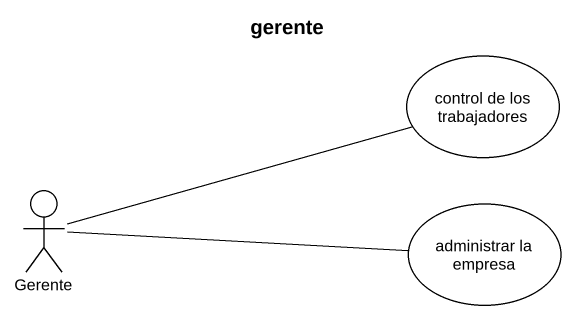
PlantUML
@startuml
title gerente
usecase "control de los trabajadores" as control_de_los_trabajadores
actor Gerente
usecase "administrar la empresa" as administrar_la_empresa
Gerente -right- control_de_los_trabajadores
Gerente -right- administrar_la_empresa
@enduml
